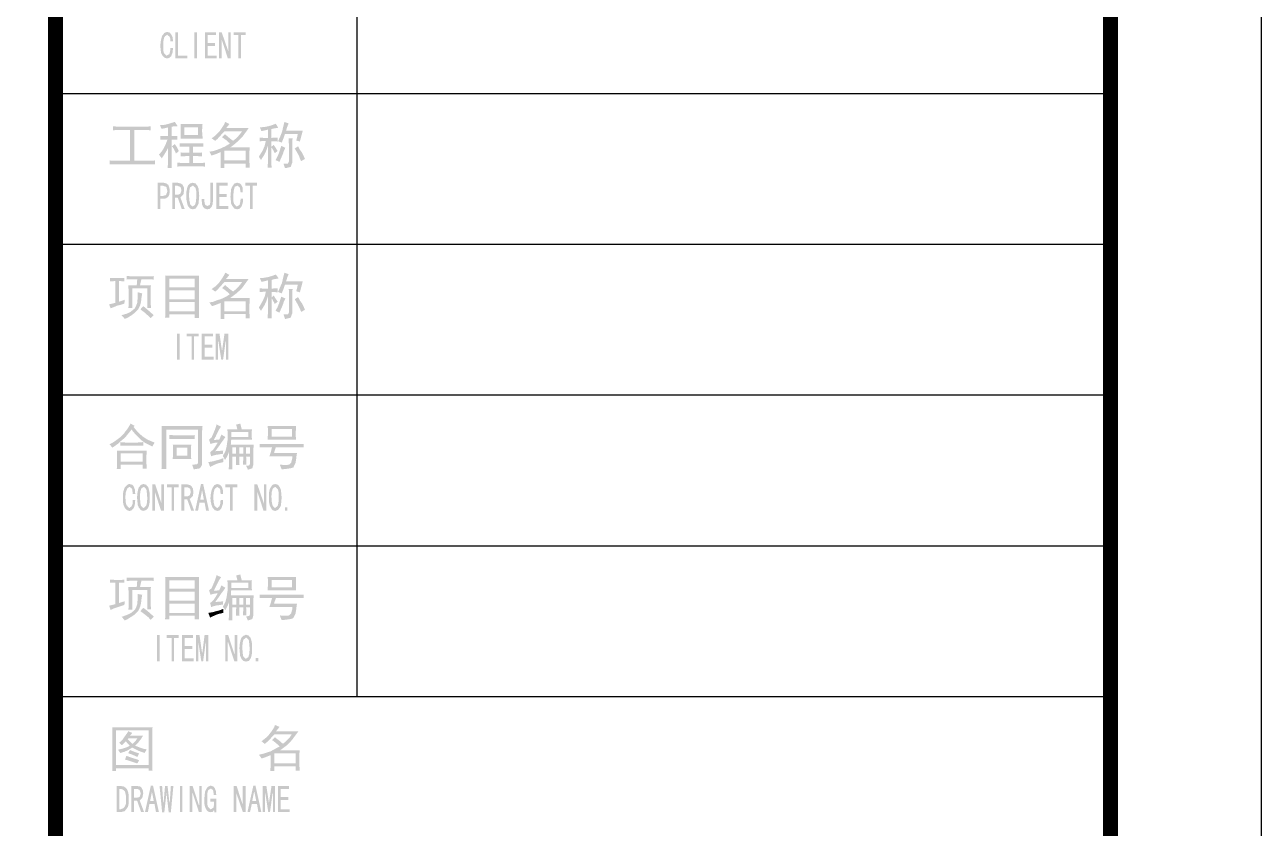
# Model space of a CAD drawing. Extents: x 290727 to 13733020, y 1731457 to 3643100.
# Drawn here: x 316325 to 320427, y 2183565 to 2186230 of the extents above; entities that cross this region are included whole.
import ezdxf
from ezdxf.enums import TextEntityAlignment as Align

# ---------------------------------------------------------------- set-up
doc = ezdxf.new("R2010")
doc.units = 0
doc.header["$LTSCALE"] = 10
doc.layers.get('0').update_dxf_attribs({"linetype": 'CONTINUOUS'})
doc.layers.add('-0 图签', color=7, linetype='CONTINUOUS')
doc.layers.add('-0 图签填写', color=4, linetype='CONTINUOUS')
doc.layers.add('VHSoft_boundary', color=5, linetype='CONTINUOUS', plot=False)
doc.layers.get('0').off()
doc.styles.add('HNSJY', font='HNSJY-07', dxfattribs={"width": 0.8, "bigfont": 'HNSJY-HZ'})

# ---------------------------------------------------------------- blocks, each defined once
blk = doc.blocks.new('vhtemplate_标准图框_A2')
at = {"layer": '-0 图签'}
h = blk.add_hatch(color=256, dxfattribs=at)
h.paths.add_polyline_path([(521.773, 105.721), (521.797, 105.48), (521.797, 105.456), (521.629, 105.456), (521.605, 105.697), (521.556, 105.769), (521.412, 105.889), (521.267, 105.793), (521.219, 105.721), (521.171, 105.552), (521.147, 105.287), (521.147, 104.877), (521.195, 104.684), (521.363, 104.515), (521.388, 104.515), (521.556, 104.612), (521.605, 104.805), (521.629, 105.022), (521.797, 105.022), (521.773, 104.732), (521.701, 104.54), (521.677, 104.467), (521.532, 104.347), (521.388, 104.323), (521.243, 104.371), (521.098, 104.515), (521.002, 104.684), (520.978, 104.925), (520.954, 105.142), (520.978, 105.431), (521.026, 105.648), (521.074, 105.841), (521.098, 105.841), (521.219, 106.01), (521.388, 106.082), (521.412, 106.082), (521.58, 106.034), (521.677, 105.914)])
h.paths.add_polyline_path([(522.737, 104.323), (522.737, 104.515), (522.135, 104.515), (522.135, 106.058), (521.942, 106.058), (521.942, 104.323)])
h.paths.add_polyline_path([(523.22, 106.058), (523.388, 106.058), (523.388, 104.323), (523.22, 104.323)])
h.paths.add_polyline_path([(524.087, 105.142), (524.594, 105.142), (524.594, 105.335), (524.087, 105.335), (524.087, 105.865), (524.642, 105.865), (524.642, 106.058), (523.919, 106.058), (523.919, 104.323), (524.69, 104.323), (524.69, 104.515), (524.087, 104.515)])
h.paths.add_polyline_path([(524.859, 106.058), (524.859, 104.323), (525.027, 104.323), (525.027, 105.576), (525.437, 104.323), (525.63, 104.323), (525.63, 106.058), (525.461, 106.058), (525.461, 104.805), (525.027, 106.058)])
h.paths.add_polyline_path([(526.136, 104.323), (526.305, 104.323), (526.305, 105.865), (526.618, 105.865), (526.618, 106.058), (525.823, 106.058), (525.823, 105.865), (526.136, 105.865)])
h = blk.add_hatch(color=256, dxfattribs=at)
h.paths.add_polyline_path([(518.934, 99.579), (518.091, 99.579), (517.825, 99.555), (517.825, 99.82), (518.115, 99.796), (520.067, 99.796), (520.308, 99.82), (520.308, 99.555), (520.019, 99.579), (519.223, 99.579), (519.223, 97.531), (520.38, 97.531), (520.597, 97.555), (520.597, 97.29), (517.584, 97.29), (517.584, 97.555), (517.874, 97.531), (518.934, 97.531)])
h.paths.add_polyline_path([(521.176, 99.676), (521.031, 99.652), (520.935, 99.893), (521.224, 99.917), (521.441, 99.965), (521.754, 100.062), (521.923, 100.11), (522.092, 99.845), (522.092, 99.82), (521.923, 99.82), (521.706, 99.796), (521.706, 99.17), (522.092, 99.17), (522.092, 98.929), (521.706, 98.929), (521.706, 97.049), (521.441, 97.049), (521.465, 97.41), (521.465, 98.374), (521.32, 98.109), (521.152, 97.844), (521.055, 97.699), (520.862, 97.94), (521.055, 98.157), (521.176, 98.35), (521.296, 98.591), (521.417, 98.905), (521.441, 98.929), (520.959, 98.929), (520.959, 99.17), (521.465, 99.17), (521.465, 99.748)])
h = blk.add_hatch(color=256, dxfattribs=at)
h.paths.add_polyline_path([(521.851, 98.326), (521.995, 98.013), (522.188, 98.181), (522.092, 98.374), (521.923, 98.639), (521.73, 98.495)])
h.paths.add_polyline_path([(523.731, 99.435), (523.731, 99.628), (523.755, 99.965), (522.309, 99.965), (522.309, 99.001), (523.755, 99.001), (523.755, 99.146)])
h.paths.add_polyline_path([(522.381, 97.386), (522.887, 97.386), (522.887, 97.844), (522.694, 97.844), (522.381, 97.82), (522.309, 97.82), (522.309, 98.085), (522.622, 98.061), (522.887, 98.061), (522.887, 98.471), (522.236, 98.471), (522.236, 98.688), (523.803, 98.688), (523.803, 98.471), (523.128, 98.471), (523.128, 98.061), (523.562, 98.061), (523.731, 98.085), (523.731, 97.82), (523.393, 97.844), (523.128, 97.844), (523.128, 97.386), (523.731, 97.386), (523.923, 97.41), (523.923, 97.145), (523.634, 97.169), (522.236, 97.169), (522.092, 97.145), (522.092, 97.41)])
h.paths.add_polyline_path([(523.465, 99.748), (523.465, 99.242), (522.55, 99.242), (522.55, 99.748)], flags=16)
h.paths.add_polyline_path([(521.176, 99.676), (521.031, 99.652), (520.935, 99.893), (521.224, 99.917), (521.441, 99.965), (521.754, 100.062), (521.923, 100.11), (522.092, 99.845), (522.092, 99.82), (521.923, 99.82), (521.706, 99.796), (521.706, 99.17), (522.092, 99.17), (522.092, 98.929), (521.706, 98.929), (521.706, 97.049), (521.441, 97.049), (521.465, 97.41), (521.465, 98.374), (521.32, 98.109), (521.152, 97.844), (521.055, 97.699), (520.862, 97.94), (521.055, 98.157), (521.176, 98.35), (521.296, 98.591), (521.417, 98.905), (521.441, 98.929), (520.959, 98.929), (520.959, 99.17), (521.465, 99.17), (521.465, 99.748)])
h = blk.add_hatch(color=256, dxfattribs=at)
h.paths.add_polyline_path([(525.755, 98.88), (525.779, 98.856), (526.02, 99.049), (526.213, 99.266), (526.382, 99.483), (525.201, 99.483), (524.936, 99.194), (524.743, 98.977), (524.598, 98.856), (524.357, 99.025), (524.598, 99.194), (524.863, 99.459), (525.032, 99.7), (525.201, 99.965), (525.249, 100.11), (525.538, 99.965), (525.442, 99.845), (525.321, 99.7), (526.816, 99.7), (526.647, 99.459), (526.454, 99.194), (526.382, 99.097), (526.189, 98.905), (525.972, 98.712), (525.707, 98.495), (525.587, 98.422), (526.888, 98.422), (526.864, 98.109), (526.864, 97.482), (526.888, 97.169), (526.888, 97.073), (526.623, 97.073), (526.623, 97.338), (525.201, 97.338), (525.201, 97.049), (524.96, 97.049), (524.96, 98.109), (524.622, 97.965), (524.381, 97.892), (524.357, 97.868), (524.213, 98.133), (524.478, 98.181), (524.767, 98.278), (524.96, 98.35), (525.273, 98.495), (525.514, 98.639), (525.562, 98.688), (525.321, 98.905), (525.08, 99.073), (525.056, 99.097), (525.249, 99.29), (525.562, 99.025)])
h.paths.add_polyline_path([(526.623, 98.206), (526.623, 97.555), (525.201, 97.555), (525.201, 98.206)], flags=16)
h = blk.add_hatch(color=256, dxfattribs=at)
h.paths.add_polyline_path([(527.876, 98.519), (527.756, 98.23), (527.635, 98.037), (527.491, 97.796), (527.635, 97.579), (527.708, 97.699), (527.876, 97.965), (527.973, 98.181), (528.093, 98.519), (528.093, 97.386), (528.069, 97.073), (528.334, 97.073), (528.334, 97.193), (528.31, 97.458), (528.31, 98.422), (528.382, 98.35), (528.551, 98.037), (528.744, 98.181), (528.648, 98.326), (528.479, 98.591), (528.31, 98.447), (528.31, 98.832), (528.407, 98.832), (528.744, 98.808), (528.744, 99.073), (528.599, 99.073), (528.31, 99.049), (528.31, 99.628), (528.479, 99.676), (528.792, 99.724), (528.768, 99.724), (528.623, 99.989), (528.358, 99.893), (528.117, 99.82), (527.852, 99.772), (527.563, 99.748), (527.659, 99.507), (527.828, 99.531), (528.093, 99.604), (528.093, 99.049), (527.852, 99.049), (527.539, 99.073), (527.539, 98.832), (527.635, 98.832), (527.949, 98.856), (527.949, 98.808)])
h.paths.add_polyline_path([(529.009, 99.387), (528.889, 99.097), (528.768, 98.832), (529.009, 98.736), (529.13, 99.025), (529.226, 99.314), (530.07, 99.314), (530.046, 99.146), (529.973, 98.88), (530.214, 98.808), (530.407, 99.531), (529.298, 99.531), (529.371, 99.772), (529.467, 100.013), (529.178, 100.11), (529.178, 100.062), (529.106, 99.772), (529.033, 99.459)])
h.paths.add_polyline_path([(528.72, 97.796), (528.599, 97.579), (528.865, 97.458), (528.865, 97.482), (529.009, 97.796), (529.106, 98.037), (529.13, 98.133), (529.25, 98.398), (528.985, 98.519), (528.937, 98.398), (528.84, 98.085)])
h.paths.add_polyline_path([(530.166, 97.82), (530.287, 97.507), (530.552, 97.651), (530.479, 97.82), (530.335, 98.109), (530.238, 98.23), (530.094, 98.495), (529.877, 98.35), (529.901, 98.302), (530.07, 98.013)])
h.paths.add_polyline_path([(529.732, 99.025), (529.708, 98.76), (529.708, 97.41), (529.612, 97.145), (529.588, 97.121), (529.298, 97.049), (529.226, 97.049), (529.13, 97.338), (529.419, 97.338), (529.491, 97.482), (529.491, 98.567), (529.467, 98.905), (529.467, 99.025)])
h = blk.add_hatch(color=256, dxfattribs=at)
h.paths.add_polyline_path([(521.558, 95.302), (521.486, 95.158), (521.341, 95.037), (521.173, 95.013), (520.956, 95.013), (520.956, 94.338), (520.787, 94.338), (520.787, 96.074), (521.173, 96.074), (521.366, 96.025), (521.486, 95.929), (521.558, 95.736), (521.582, 95.543)])
h.paths.add_polyline_path([(521.414, 95.543), (521.366, 95.76), (521.341, 95.808), (521.173, 95.857), (521.149, 95.881), (520.956, 95.881), (520.956, 95.206), (521.149, 95.206), (521.317, 95.254), (521.341, 95.278), (521.414, 95.471)], flags=16)
h.paths.add_polyline_path([(522.498, 95.326), (522.45, 95.254), (522.306, 95.109), (522.282, 95.109), (522.571, 94.338), (522.378, 94.338), (522.113, 95.085), (521.92, 95.085), (521.92, 94.338), (521.751, 94.338), (521.751, 96.074), (522.113, 96.074), (522.306, 96.025), (522.426, 95.953), (522.523, 95.76), (522.523, 95.567)])
h.paths.add_polyline_path([(522.306, 95.784), (522.137, 95.857), (522.089, 95.881), (521.92, 95.881), (521.92, 95.278), (522.137, 95.278), (522.282, 95.35), (522.354, 95.543), (522.354, 95.567)], flags=16)
h.paths.add_polyline_path([(523.414, 94.531), (523.294, 94.362), (523.125, 94.314), (523.101, 94.314), (522.932, 94.362), (522.812, 94.507), (522.788, 94.531), (522.739, 94.7), (522.691, 94.941), (522.691, 95.495), (522.739, 95.736), (522.788, 95.881), (522.932, 96.025), (523.101, 96.074), (523.294, 96.025), (523.414, 95.881), (523.487, 95.712), (523.511, 95.471), (523.535, 95.206), (523.511, 94.917), (523.487, 94.675)])
h.paths.add_polyline_path([(522.86, 95.206), (522.884, 94.892), (522.932, 94.7), (522.932, 94.651), (523.077, 94.507), (523.101, 94.507), (523.246, 94.603), (523.27, 94.651), (523.318, 94.82), (523.342, 95.085), (523.342, 95.519), (523.294, 95.712), (523.27, 95.76), (523.125, 95.881), (523.101, 95.881), (522.956, 95.784), (522.932, 95.76), (522.884, 95.591), (522.86, 95.326)], flags=16)
h.paths.add_polyline_path([(523.872, 94.989), (523.704, 94.989), (523.704, 94.892), (523.728, 94.627), (523.8, 94.459), (523.896, 94.362), (524.065, 94.314), (524.21, 94.338), (524.354, 94.459), (524.427, 94.651), (524.451, 94.917), (524.451, 96.074), (524.282, 96.074), (524.282, 94.82), (524.234, 94.603), (524.065, 94.531), (523.945, 94.603), (523.921, 94.627), (523.872, 94.868)])
h.paths.add_polyline_path([(524.861, 95.133), (525.367, 95.133), (525.367, 95.326), (524.861, 95.326), (524.861, 95.881), (525.415, 95.881), (525.415, 96.074), (524.668, 96.074), (524.668, 94.338), (525.463, 94.338), (525.463, 94.531), (524.861, 94.531)])
h.paths.add_polyline_path([(526.235, 96.025), (526.331, 95.929), (526.427, 95.736), (526.427, 95.447), (526.283, 95.447), (526.235, 95.712), (526.211, 95.784), (526.066, 95.881), (525.897, 95.808), (525.873, 95.736), (525.825, 95.543), (525.801, 95.278), (525.801, 94.868), (525.849, 94.675), (525.873, 94.651), (525.994, 94.507), (526.042, 94.507), (526.211, 94.603), (526.211, 94.627), (526.259, 94.796), (526.283, 95.013), (526.452, 95.013), (526.427, 94.748), (526.355, 94.531), (526.331, 94.483), (526.186, 94.338), (526.042, 94.314), (525.873, 94.362), (525.753, 94.507), (525.656, 94.675), (525.632, 94.917), (525.608, 95.133), (525.632, 95.423), (525.656, 95.664), (525.728, 95.832), (525.753, 95.857), (525.873, 96.025), (526.042, 96.074), (526.066, 96.074)])
h.paths.add_polyline_path([(526.91, 94.338), (527.078, 94.338), (527.078, 95.881), (527.368, 95.881), (527.368, 96.074), (526.596, 96.074), (526.596, 95.881), (526.91, 95.881)])
h = blk.add_hatch(color=256, dxfattribs=at)
h.paths.add_polyline_path([(518.282, 87.964), (518.572, 88.06), (518.596, 88.325), (518.499, 88.277), (518.21, 88.181), (518.21, 89.555), (518.282, 89.555), (518.572, 89.531), (518.572, 89.748), (517.608, 89.748), (517.608, 89.531), (517.656, 89.531), (517.969, 89.555), (517.969, 88.108), (517.873, 88.084), (517.559, 88.012), (517.656, 87.747), (517.849, 87.819), (518.138, 87.94)])
h.paths.add_polyline_path([(518.716, 89.892), (518.716, 89.651), (518.813, 89.675), (519.439, 89.675), (519.415, 89.579), (519.391, 89.265), (518.837, 89.265), (518.837, 89.145), (518.861, 88.832), (518.861, 88.084), (518.837, 87.771), (519.102, 87.771), (519.102, 89.073), (520.09, 89.073), (520.09, 87.771), (520.331, 87.771), (520.331, 87.892), (520.307, 88.181), (520.307, 88.952), (520.331, 89.265), (519.608, 89.265), (519.632, 89.386), (519.704, 89.675), (520.235, 89.675), (520.524, 89.651), (520.524, 89.892), (520.428, 89.868), (519.03, 89.868)])
h.paths.add_polyline_path([(520.307, 87.096), (520.524, 87.289), (520.331, 87.458), (520.114, 87.651), (519.825, 87.892), (519.632, 87.675), (519.921, 87.458), (520.162, 87.241)])
h.paths.add_polyline_path([(518.716, 87.385), (518.379, 87.289), (518.403, 87.265), (518.596, 87.048), (518.789, 87.12), (519.054, 87.289), (519.271, 87.458), (519.488, 87.675), (519.608, 87.916), (519.656, 88.084), (519.704, 88.374), (519.704, 88.446), (519.753, 88.735), (519.463, 88.807), (519.463, 88.591), (519.439, 88.301), (519.439, 88.157), (519.343, 87.892), (519.271, 87.747), (519.03, 87.554), (518.981, 87.506)])
h = blk.add_hatch(color=256, dxfattribs=at)
h.paths.add_polyline_path([(523.224, 89.723), (523.224, 89.145), (521.56, 89.145), (521.56, 89.723)], flags=16)
h.paths.add_polyline_path([(523.224, 88.928), (523.224, 88.35), (521.56, 88.35), (521.56, 88.928)], flags=16)
h.paths.add_polyline_path([(521.56, 88.157), (521.56, 87.554), (523.224, 87.554), (523.224, 88.157)], flags=16)
h.paths.add_polyline_path([(521.295, 89.844), (521.295, 87.458), (521.271, 87.12), (521.56, 87.12), (521.56, 87.337), (523.224, 87.337), (523.224, 87.096), (523.513, 87.096), (523.513, 89.916), (521.271, 89.916)])
h = blk.add_hatch(color=256, dxfattribs=at)
h.paths.add_polyline_path([(525.2, 88.205), (525.2, 87.554), (526.622, 87.554), (526.622, 88.205)], flags=16)
h.paths.add_polyline_path([(525.754, 88.88), (525.779, 88.856), (526.02, 89.049), (526.212, 89.265), (526.381, 89.482), (525.2, 89.482), (524.935, 89.193), (524.742, 88.976), (524.597, 88.856), (524.356, 89.024), (524.597, 89.193), (524.863, 89.458), (525.031, 89.699), (525.2, 89.964), (525.272, 90.109), (525.538, 89.964), (525.441, 89.844), (525.321, 89.699), (526.815, 89.699), (526.646, 89.458), (526.453, 89.193), (526.381, 89.097), (526.188, 88.904), (525.971, 88.711), (525.706, 88.518), (525.586, 88.422), (526.887, 88.422), (526.887, 88.108), (526.863, 88.012), (526.863, 87.482), (526.887, 87.193), (526.887, 87.072), (526.622, 87.072), (526.622, 87.361), (525.2, 87.361), (525.2, 87.048), (524.959, 87.048), (524.959, 88.108), (524.622, 87.964), (524.381, 87.892), (524.212, 88.133), (524.477, 88.181), (524.766, 88.301), (524.959, 88.35), (525.272, 88.494), (525.513, 88.639), (525.562, 88.687), (525.321, 88.904), (525.08, 89.073), (525.055, 89.097), (525.248, 89.29), (525.562, 89.024)])
h = blk.add_hatch(color=256, dxfattribs=at)
h.paths.add_polyline_path([(529.9, 88.301), (530.069, 88.012), (530.165, 87.819), (530.31, 87.506), (530.551, 87.651), (530.479, 87.819), (530.334, 88.108), (530.238, 88.229), (530.093, 88.494), (529.876, 88.35)])
h.paths.add_polyline_path([(529.707, 88.759), (529.707, 87.41), (529.611, 87.144), (529.587, 87.12), (529.298, 87.048), (529.225, 87.048), (529.129, 87.337), (529.418, 87.337), (529.49, 87.482), (529.49, 88.928), (529.466, 89.024), (529.731, 89.024)])
h.paths.add_polyline_path([(528.068, 87.072), (528.333, 87.072), (528.333, 88.422), (528.382, 88.35), (528.55, 88.036), (528.743, 88.181), (528.647, 88.325), (528.478, 88.591), (528.333, 88.446), (528.333, 88.832), (528.406, 88.832), (528.743, 88.807), (528.743, 89.073), (528.599, 89.073), (528.333, 89.049), (528.333, 89.627), (528.502, 89.675), (528.791, 89.723), (528.791, 89.748), (528.623, 89.989), (528.358, 89.892), (528.117, 89.82), (527.851, 89.772), (527.562, 89.748), (527.659, 89.506), (527.827, 89.531), (528.092, 89.603), (528.092, 89.049), (527.851, 89.049), (527.538, 89.073), (527.538, 88.832), (527.634, 88.832), (527.972, 88.856), (527.948, 88.807), (527.876, 88.518), (527.755, 88.253), (527.634, 88.036), (527.49, 87.795), (527.634, 87.578), (527.707, 87.699), (527.876, 87.964), (527.972, 88.181), (528.092, 88.518), (528.092, 87.385)])
h.paths.add_polyline_path([(528.599, 87.578), (528.864, 87.458), (528.864, 87.482), (529.008, 87.795), (529.105, 88.036), (529.129, 88.133), (529.249, 88.398), (528.984, 88.518), (528.936, 88.398), (528.84, 88.084), (528.719, 87.795)])
h.paths.add_polyline_path([(529.008, 89.386), (528.888, 89.121), (528.767, 88.832), (529.008, 88.735), (529.129, 89.024), (529.225, 89.314), (530.069, 89.314), (530.045, 89.145), (529.973, 88.88), (530.214, 88.807), (530.406, 89.531), (529.298, 89.531), (529.37, 89.772), (529.466, 90.013), (529.177, 90.109), (529.177, 90.061), (529.105, 89.772), (529.032, 89.458)])
h = blk.add_hatch(color=256, dxfattribs=at)
h.paths.add_polyline_path([(522.06, 86.073), (522.229, 86.073), (522.229, 84.338), (522.06, 84.338)])
h.paths.add_polyline_path([(523.024, 84.338), (523.192, 84.338), (523.192, 85.88), (523.506, 85.88), (523.506, 86.073), (522.71, 86.073), (522.71, 85.88), (523.024, 85.88)])
h.paths.add_polyline_path([(523.891, 85.133), (524.397, 85.133), (524.397, 85.326), (523.891, 85.326), (523.891, 85.88), (524.445, 85.88), (524.445, 86.073), (523.698, 86.073), (523.698, 84.338), (524.494, 84.338), (524.494, 84.531), (523.891, 84.531)])
h.paths.add_polyline_path([(524.807, 85.567), (525, 84.338), (525.12, 84.338), (525.289, 85.567), (525.313, 85.567), (525.313, 84.338), (525.457, 84.338), (525.457, 86.073), (525.216, 86.073), (525.048, 84.917), (524.879, 86.073), (524.638, 86.073), (524.638, 84.338), (524.783, 84.338), (524.783, 85.567)])
h = blk.add_hatch(color=256, dxfattribs=at)
h.paths.add_polyline_path([(518.332, 77.567), (519.778, 77.567), (519.778, 78.121), (518.332, 78.121)], flags=16)
h.paths.add_polyline_path([(518.332, 77.085), (518.066, 77.085), (518.091, 77.326), (518.091, 78.29), (518.066, 78.314), (520.043, 78.314), (520.043, 78.097), (520.019, 77.736), (520.043, 77.326), (520.043, 77.109), (519.778, 77.109), (519.778, 77.374), (518.332, 77.374)])
h.paths.add_polyline_path([(518.307, 78.869), (518.307, 78.628), (519.826, 78.628), (519.826, 78.869), (519.778, 78.869), (519.464, 78.844), (518.621, 78.844)], flags=17)
h.paths.add_polyline_path([(518.573, 79.134), (518.645, 79.206), (518.838, 79.447), (519.055, 79.712), (519.127, 79.592), (519.344, 79.351), (519.705, 78.989), (519.946, 78.82), (520.428, 78.579), (520.573, 78.844), (520.501, 78.869), (520.212, 78.989), (520.067, 79.061), (519.778, 79.254), (519.633, 79.375), (519.416, 79.592), (519.175, 79.881), (519.247, 79.953), (518.982, 80.098), (518.934, 80.001), (518.765, 79.736), (518.573, 79.495), (518.548, 79.447), (518.307, 79.206), (518.091, 79.037), (517.849, 78.869), (517.584, 78.724), (517.777, 78.507), (517.922, 78.603), (518.163, 78.772), (518.307, 78.917)])
h = blk.add_hatch(color=256, dxfattribs=at)
h.paths.add_polyline_path([(523.08, 77.374), (523.08, 77.35), (523.176, 77.061), (523.586, 77.133), (523.731, 77.374), (523.731, 79.64), (523.755, 79.929), (521.055, 79.929), (521.055, 77.374), (521.031, 77.085), (521.344, 77.085), (521.344, 79.688), (523.465, 79.688), (523.465, 77.495), (523.369, 77.398), (523.08, 77.374), (523.08, 77.35)])
h.paths.add_polyline_path([(522.043, 78.507), (522.742, 78.507), (522.742, 77.977), (522.043, 77.977)], flags=16)
h.paths.add_polyline_path([(521.802, 78.628), (521.778, 78.7), (523.008, 78.7), (522.983, 78.435), (522.983, 77.953), (523.008, 77.76), (521.778, 77.76), (521.802, 78.049)], flags=17)
h.paths.add_polyline_path([(521.561, 79.351), (521.561, 79.085), (523.224, 79.085), (523.224, 79.351), (523.176, 79.327), (521.826, 79.327)], flags=17)
h = blk.add_hatch(color=256, dxfattribs=at)
h.paths.add_polyline_path([(524.43, 77.591), (524.14, 77.543), (524.261, 77.23), (524.405, 77.302), (524.671, 77.422), (524.815, 77.471), (525.129, 77.543), (525.129, 77.808), (524.888, 77.712), (524.598, 77.639)])
h.paths.add_polyline_path([(526.189, 78.097), (526.454, 78.097), (526.454, 78.531), (526.189, 78.531)], flags=16)
h.paths.add_polyline_path([(525.972, 78.531), (525.731, 78.531), (525.731, 78.097), (525.972, 78.097)], flags=16)
h.paths.add_polyline_path([(526.647, 78.097), (526.912, 78.097), (526.912, 78.531), (526.647, 78.531)], flags=16)
h.paths.add_polyline_path([(524.743, 78.049), (524.791, 78.049), (525.104, 78.097), (525.129, 78.314), (524.912, 78.29), (524.598, 78.266), (524.671, 78.362), (524.863, 78.628), (525.008, 78.844), (525.104, 78.965), (525.273, 79.206), (525.008, 79.375), (524.984, 79.302), (524.863, 79.037), (524.502, 79.013), (524.622, 79.23), (524.767, 79.543), (524.839, 79.688), (524.984, 79.905), (524.96, 79.905), (524.671, 80.05), (524.671, 79.977), (524.574, 79.688), (524.454, 79.399), (524.357, 79.182), (524.189, 79.037), (524.285, 78.748), (524.526, 78.82), (524.767, 78.844), (524.622, 78.603), (524.478, 78.386), (524.261, 78.194), (524.333, 77.929), (524.454, 77.977)])
h.paths.add_polyline_path([(525.659, 79.543), (526.792, 79.543), (526.792, 79.206), (525.659, 79.206)], flags=16)
h.paths.add_polyline_path([(525.972, 77.904), (525.972, 77.35), (526.213, 77.35), (526.189, 77.543), (526.189, 77.904), (526.454, 77.904), (526.454, 77.663), (526.43, 77.374), (526.671, 77.374), (526.671, 77.591), (526.647, 77.904), (526.912, 77.904), (526.912, 77.471), (526.864, 77.326), (526.647, 77.302), (526.768, 77.037), (527.057, 77.133), (527.129, 77.374), (527.129, 78.411), (527.153, 78.7), (525.611, 78.7), (525.635, 78.724), (525.659, 79.037), (527.033, 79.037), (527.033, 79.061), (527.009, 79.375), (527.009, 79.399), (527.033, 79.712), (526.358, 79.712), (526.261, 80.098), (525.972, 80.025), (525.996, 80.001), (526.069, 79.712), (525.394, 79.712), (525.418, 79.568), (525.418, 79.013), (525.37, 78.7), (525.345, 78.531), (525.273, 78.266), (525.249, 78.218), (525.104, 77.953), (525.249, 77.687), (525.394, 77.929), (525.514, 78.218), (525.514, 77.374), (525.49, 77.061), (525.731, 77.061), (525.731, 77.904)])
h = blk.add_hatch(color=256, dxfattribs=at)
h.paths.add_polyline_path([(528.889, 77.374), (528.889, 77.35), (529.009, 77.061), (529.226, 77.085), (529.588, 77.133), (529.756, 77.181), (529.78, 77.181), (529.901, 77.446), (529.925, 77.495), (529.973, 77.784), (529.973, 77.832), (530.021, 78.145), (528.503, 78.145), (528.527, 78.242), (528.623, 78.531), (530.455, 78.531), (530.455, 78.748), (527.539, 78.748), (527.539, 78.531), (528.358, 78.531), (528.358, 78.507), (528.286, 78.218), (528.19, 77.929), (529.708, 77.929), (529.708, 77.784), (529.636, 77.495), (529.491, 77.374), (529.274, 77.35)])
h.paths.add_polyline_path([(528.334, 79.736), (529.684, 79.736), (529.684, 79.23), (528.334, 79.23)], flags=16)
h.paths.add_polyline_path([(528.093, 79.327), (528.093, 79.784), (528.069, 79.929), (529.949, 79.929), (529.949, 79.64), (529.925, 79.495), (529.949, 79.182), (529.949, 79.037), (528.069, 79.037)])
h = blk.add_hatch(color=256, dxfattribs=at)
h.paths.add_polyline_path([(518.471, 75.415), (518.471, 74.909), (518.519, 74.692), (518.591, 74.524), (518.736, 74.355), (518.905, 74.307), (519.025, 74.331), (519.17, 74.475), (519.218, 74.548), (519.266, 74.74), (519.29, 75.03), (519.122, 75.03), (519.122, 74.789), (519.049, 74.62), (518.905, 74.499), (518.857, 74.524), (518.736, 74.668), (518.712, 74.668), (518.664, 74.861), (518.64, 75.174), (518.64, 75.295), (518.664, 75.536), (518.736, 75.729), (518.76, 75.801), (518.905, 75.898), (518.929, 75.898), (519.073, 75.777), (519.098, 75.705), (519.122, 75.44), (519.29, 75.44), (519.29, 75.464), (519.266, 75.729), (519.194, 75.922), (519.098, 76.042), (518.905, 76.09), (518.881, 76.09), (518.736, 76.018), (518.591, 75.849), (518.519, 75.656)])
h.paths.add_polyline_path([(523.653, 76.09), (523.798, 76.09), (524.184, 74.331), (523.991, 74.331), (523.895, 74.861), (523.557, 74.861), (523.461, 74.331), (523.268, 74.331)])
h.paths.add_polyline_path([(523.726, 75.681), (523.846, 75.054), (523.605, 75.054)], flags=16)
h.paths.add_polyline_path([(519.652, 74.692), (519.628, 74.885), (519.604, 75.198), (519.604, 75.319), (519.628, 75.584), (519.676, 75.753), (519.7, 75.801), (519.845, 75.898), (519.869, 75.898), (520.014, 75.753), (520.038, 75.705), (520.062, 75.512), (520.086, 75.198), (520.086, 75.078), (520.062, 74.813), (520.014, 74.644), (519.989, 74.62), (519.845, 74.499), (519.821, 74.499), (519.676, 74.644)], flags=16)
h.paths.add_polyline_path([(519.676, 76.042), (519.845, 76.09), (520.014, 76.042), (520.158, 75.873), (520.206, 75.705), (520.255, 75.464), (520.255, 74.909), (520.206, 74.668), (520.158, 74.524), (520.038, 74.379), (519.845, 74.307), (519.676, 74.355), (519.531, 74.524), (519.459, 74.692), (519.435, 74.933), (519.411, 75.198), (519.435, 75.488), (519.483, 75.729), (519.531, 75.873)])
h.paths.add_polyline_path([(520.423, 76.066), (520.423, 74.331), (520.592, 74.331), (520.592, 75.584), (521.002, 74.331), (521.195, 74.331), (521.195, 76.066), (521.026, 76.066), (521.026, 74.813), (520.616, 76.066)])
h.paths.add_polyline_path([(521.701, 74.331), (521.87, 74.331), (521.87, 75.873), (522.183, 75.873), (522.183, 76.066), (521.388, 76.066), (521.388, 75.873), (521.701, 75.873)])
h.paths.add_polyline_path([(522.93, 75.126), (522.906, 75.102), (523.195, 74.331), (523.003, 74.331), (522.737, 75.078), (522.545, 75.078), (522.545, 74.331), (522.352, 74.331), (522.352, 76.066), (522.737, 76.066), (522.93, 76.018), (523.027, 75.946), (523.123, 75.777), (523.147, 75.56), (523.123, 75.319), (523.075, 75.247)])
h.paths.add_polyline_path([(522.979, 75.56), (522.93, 75.777), (522.906, 75.801), (522.762, 75.873), (522.545, 75.873), (522.545, 75.271), (522.762, 75.271), (522.906, 75.343)], flags=16)
h.paths.add_polyline_path([(524.353, 75.656), (524.304, 75.415), (524.28, 75.15), (524.304, 74.909), (524.353, 74.692), (524.425, 74.524), (524.569, 74.355), (524.738, 74.307), (524.859, 74.331), (525.003, 74.475), (525.027, 74.548), (525.1, 74.74), (525.124, 75.03), (524.955, 75.03), (524.931, 74.789), (524.883, 74.62), (524.738, 74.499), (524.69, 74.524), (524.545, 74.668), (524.497, 74.861), (524.473, 75.174), (524.473, 75.295), (524.497, 75.536), (524.545, 75.729), (524.594, 75.801), (524.738, 75.898), (524.907, 75.777), (524.931, 75.705), (524.955, 75.44), (525.124, 75.44), (525.124, 75.464), (525.1, 75.729), (525.027, 75.922), (524.907, 76.042), (524.738, 76.09), (524.714, 76.09), (524.545, 76.018), (524.425, 75.849)])
h.paths.add_polyline_path([(525.582, 74.331), (525.751, 74.331), (525.751, 75.873), (526.064, 75.873), (526.064, 76.066), (525.269, 76.066), (525.269, 75.873), (525.582, 75.873)])
h.paths.add_polyline_path([(527.197, 76.066), (527.197, 74.331), (527.39, 74.331), (527.39, 75.584), (527.8, 74.331), (527.992, 74.331), (527.992, 76.066), (527.824, 76.066), (527.824, 74.813), (527.39, 76.066)])
h.paths.add_polyline_path([(528.595, 74.307), (528.571, 74.307), (528.402, 74.355), (528.282, 74.524), (528.209, 74.692), (528.161, 74.933), (528.161, 75.488), (528.209, 75.729), (528.282, 75.873), (528.402, 76.042), (528.571, 76.09), (528.764, 76.042), (528.884, 75.873), (528.957, 75.705), (528.981, 75.464), (529.005, 75.198), (528.981, 74.909), (528.957, 74.668), (528.884, 74.524), (528.764, 74.379)])
h.paths.add_polyline_path([(528.402, 74.644), (528.547, 74.499), (528.571, 74.499), (528.716, 74.62), (528.74, 74.644), (528.788, 74.813), (528.812, 75.078), (528.812, 75.512), (528.764, 75.705), (528.74, 75.753), (528.595, 75.898), (528.571, 75.898), (528.426, 75.801), (528.402, 75.753), (528.354, 75.584), (528.33, 75.319), (528.33, 75.198), (528.354, 74.885), (528.402, 74.692)], flags=16)
h.paths.add_polyline_path([(529.222, 74.548), (529.391, 74.548), (529.391, 74.331), (529.222, 74.331)])
h = blk.add_hatch(color=256, dxfattribs=at)
h.paths.add_polyline_path([(519.825, 67.879), (519.632, 67.662), (519.921, 67.445), (520.162, 67.253), (520.307, 67.084), (520.524, 67.301), (520.331, 67.47), (520.114, 67.662)])
h.paths.add_polyline_path([(518.379, 67.277), (518.403, 67.277), (518.596, 67.036), (518.789, 67.132), (519.054, 67.301), (519.271, 67.445), (519.488, 67.662), (519.608, 67.928), (519.656, 68.096), (519.704, 68.385), (519.704, 68.458), (519.753, 68.747), (519.463, 68.795), (519.463, 68.602), (519.439, 68.313), (519.439, 68.169), (519.343, 67.879), (519.271, 67.759), (519.03, 67.542), (518.981, 67.518), (518.716, 67.397)])
h.paths.add_polyline_path([(517.559, 68.024), (517.656, 67.735), (517.849, 67.831), (518.572, 68.072), (518.596, 68.313), (518.499, 68.289), (518.21, 68.193), (518.21, 69.542), (518.572, 69.542), (518.572, 69.759), (518.427, 69.735), (517.897, 69.735), (517.608, 69.759), (517.608, 69.542), (517.969, 69.542), (517.969, 68.12), (517.873, 68.096)])
h.paths.add_polyline_path([(518.837, 67.759), (519.102, 67.759), (519.102, 69.06), (520.09, 69.06), (520.09, 67.783), (520.331, 67.783), (520.331, 67.903), (520.307, 68.193), (520.307, 68.964), (520.331, 69.253), (519.608, 69.253), (519.632, 69.374), (519.704, 69.687), (520.235, 69.687), (520.524, 69.663), (520.524, 69.88), (518.716, 69.88), (518.716, 69.663), (518.813, 69.663), (519.102, 69.687), (519.439, 69.687), (519.415, 69.567), (519.391, 69.253), (518.837, 69.253), (518.837, 69.133), (518.861, 68.843), (518.861, 68.072)])
h = blk.add_hatch(color=256, dxfattribs=at)
h.paths.add_polyline_path([(523.224, 68.144), (521.56, 68.144), (521.56, 67.542), (523.224, 67.542)], flags=16)
h.paths.add_polyline_path([(523.224, 68.94), (521.56, 68.94), (521.56, 68.361), (523.224, 68.361)], flags=16)
h.paths.add_polyline_path([(523.224, 69.711), (521.56, 69.711), (521.56, 69.157), (523.224, 69.157)], flags=16)
h.paths.add_polyline_path([(521.271, 67.108), (521.295, 67.47), (521.295, 69.856), (521.271, 69.928), (523.513, 69.928), (523.513, 67.108), (523.224, 67.108), (523.224, 67.349), (521.56, 67.349), (521.56, 67.108)])
h = blk.add_hatch(color=256, dxfattribs=at)
h.paths.add_polyline_path([(526.188, 68.096), (526.453, 68.096), (526.453, 68.53), (526.188, 68.53)], flags=16)
h.paths.add_polyline_path([(526.646, 68.096), (526.911, 68.096), (526.911, 68.53), (526.646, 68.53)], flags=16)
h.paths.add_polyline_path([(524.332, 67.928), (524.453, 67.976), (524.742, 68.048), (524.79, 68.048), (525.104, 68.096), (525.128, 68.313), (524.911, 68.289), (524.597, 68.265), (524.67, 68.361), (524.863, 68.627), (525.007, 68.843), (525.104, 68.964), (525.272, 69.205), (525.007, 69.374), (524.983, 69.301), (524.863, 69.036), (524.501, 69.012), (524.839, 69.687), (524.983, 69.904), (524.959, 69.928), (524.67, 70.049), (524.67, 69.976), (524.573, 69.687), (524.453, 69.398), (524.356, 69.181), (524.188, 69.036), (524.284, 68.747), (524.525, 68.819), (524.766, 68.843), (524.622, 68.602), (524.477, 68.385), (524.26, 68.193)])
h.paths.add_polyline_path([(525.73, 68.096), (525.995, 68.096), (525.995, 68.53), (525.73, 68.53)], flags=16)
h.paths.add_polyline_path([(525.658, 69.542), (526.791, 69.542), (526.791, 69.205), (525.658, 69.205)], flags=16)
h.paths.add_polyline_path([(525.995, 67.903), (525.971, 67.59), (525.971, 67.349), (526.212, 67.349), (526.188, 67.542), (526.188, 67.903), (526.453, 67.903), (526.453, 67.662), (526.429, 67.373), (526.67, 67.373), (526.67, 67.59), (526.646, 67.903), (526.911, 67.903), (526.911, 67.47), (526.863, 67.349), (526.646, 67.301), (526.767, 67.036), (527.056, 67.132), (527.128, 67.373), (527.128, 68.41), (527.152, 68.699), (525.634, 68.699), (525.634, 68.723), (525.658, 69.036), (527.032, 69.036), (527.032, 69.06), (527.008, 69.374), (527.008, 69.422), (527.032, 69.711), (526.357, 69.711), (526.261, 70.097), (525.995, 70.025), (525.995, 70), (526.068, 69.711), (525.393, 69.711), (525.417, 69.567), (525.417, 69.012), (525.369, 68.699), (525.345, 68.554), (525.272, 68.265), (525.248, 68.217), (525.104, 67.952), (525.272, 67.711), (525.393, 67.952), (525.513, 68.241), (525.513, 67.373), (525.489, 67.06), (525.73, 67.06), (525.73, 67.903)])
h = blk.add_hatch(color=256, dxfattribs=at)
h.paths.add_polyline_path([(529.274, 67.349), (528.888, 67.373), (528.888, 67.349), (529.008, 67.06), (529.225, 67.084), (529.587, 67.132), (529.756, 67.18), (529.78, 67.204), (529.924, 67.494), (529.973, 67.783), (529.973, 67.831), (530.021, 68.144), (528.502, 68.144), (528.526, 68.241), (528.623, 68.53), (530.455, 68.53), (530.455, 68.747), (527.538, 68.747), (527.538, 68.53), (528.358, 68.53), (528.358, 68.506), (528.285, 68.217), (528.189, 67.928), (529.707, 67.928), (529.707, 67.783), (529.635, 67.518), (529.49, 67.373)])
h.paths.add_polyline_path([(528.333, 69.735), (529.683, 69.735), (529.683, 69.229), (528.333, 69.229)], flags=16)
h.paths.add_polyline_path([(528.092, 69.783), (528.068, 69.928), (529.948, 69.928), (529.948, 69.036), (528.068, 69.036), (528.092, 69.326)])
blk.add_hatch(color=256, dxfattribs=at).paths.add_polyline_path([(524.429, 67.59), (524.14, 67.542), (524.26, 67.229), (524.405, 67.301), (524.67, 67.421), (524.814, 67.47), (525.128, 67.542), (525.128, 67.807), (524.887, 67.711), (524.597, 67.638)])
h = blk.add_hatch(color=256, dxfattribs=at)
h.paths.add_polyline_path([(520.735, 66.069), (520.903, 66.069), (520.903, 64.334), (520.735, 64.334)])
h.paths.add_polyline_path([(521.698, 64.334), (521.867, 64.334), (521.867, 65.876), (522.18, 65.876), (522.18, 66.069), (521.385, 66.069), (521.385, 65.876), (521.698, 65.876)])
h.paths.add_polyline_path([(522.566, 65.153), (523.072, 65.153), (523.072, 65.346), (522.566, 65.346), (522.566, 65.876), (523.12, 65.876), (523.12, 66.069), (522.397, 66.069), (522.397, 64.334), (523.168, 64.334), (523.168, 64.527), (522.566, 64.527)])
h.paths.add_polyline_path([(523.482, 64.334), (523.482, 65.563), (523.674, 64.334), (523.795, 64.334), (523.963, 65.563), (523.988, 65.563), (523.988, 64.334), (524.132, 64.334), (524.132, 66.069), (523.891, 66.069), (523.747, 64.912), (523.722, 64.912), (523.554, 66.069), (523.313, 66.069), (523.313, 64.334)])
h.paths.add_polyline_path([(525.265, 64.334), (525.433, 64.334), (525.433, 65.587), (525.457, 65.587), (525.867, 64.334), (526.06, 64.334), (526.06, 66.069), (525.891, 66.069), (525.891, 64.816), (525.867, 64.816), (525.457, 66.069), (525.265, 66.069)])
h.paths.add_polyline_path([(526.614, 64.503), (526.469, 64.647), (526.445, 64.696), (526.421, 64.888), (526.397, 65.202), (526.397, 65.322), (526.421, 65.587), (526.469, 65.756), (526.493, 65.78), (526.638, 65.9), (526.662, 65.9), (526.807, 65.756), (526.831, 65.708), (526.855, 65.515), (526.879, 65.202), (526.879, 65.081), (526.855, 64.816), (526.807, 64.647), (526.783, 64.599), (526.638, 64.503)], flags=16)
h.paths.add_polyline_path([(526.469, 66.021), (526.638, 66.093), (526.807, 66.045), (526.951, 65.876), (526.999, 65.708), (527.048, 65.467), (527.048, 64.912), (526.999, 64.671), (526.951, 64.527), (526.831, 64.358), (526.638, 64.31), (526.469, 64.358), (526.325, 64.503), (526.325, 64.527), (526.252, 64.696), (526.228, 64.936), (526.204, 65.202), (526.228, 65.491), (526.277, 65.732), (526.325, 65.876)])
h.paths.add_polyline_path([(527.289, 64.551), (527.457, 64.551), (527.457, 64.334), (527.289, 64.334)])
h = blk.add_hatch(color=256, dxfattribs=at)
h.paths.add_polyline_path([(527.174, 55.671), (527.053, 55.069), (527.318, 55.069), (527.198, 55.671)], flags=16)
h.paths.add_polyline_path([(520.28, 55.069), (520.521, 55.069), (520.4, 55.671)], flags=16)
h.paths.add_polyline_path([(521.822, 56.057), (521.654, 54.322), (521.509, 54.322), (521.365, 55.599), (521.22, 54.322), (521.075, 54.322), (520.907, 56.057), (521.075, 56.057), (521.148, 54.972), (521.172, 54.972), (521.268, 56.057), (521.437, 56.057), (521.557, 54.972), (521.581, 54.972), (521.654, 56.057)])
h.paths.add_polyline_path([(519.942, 54.346), (520.328, 56.081), (520.473, 56.081), (520.858, 54.346), (520.665, 54.346), (520.569, 54.876), (520.232, 54.876), (520.135, 54.346)])
h.paths.add_polyline_path([(526.74, 54.346), (527.126, 56.081), (527.27, 56.081), (527.656, 54.346), (527.463, 54.346), (527.367, 54.876), (527.029, 54.876), (526.909, 54.346)])
h.paths.add_polyline_path([(518.809, 55.696), (518.737, 55.864), (518.665, 55.937), (518.52, 56.033), (518.327, 56.057), (518.062, 56.057), (518.062, 54.346), (518.4, 54.346), (518.592, 54.394), (518.713, 54.539), (518.809, 54.683), (518.858, 54.9), (518.858, 55.455)])
h.paths.add_polyline_path([(518.665, 55.479), (518.689, 55.189), (518.689, 55.117), (518.665, 54.852), (518.592, 54.683), (518.496, 54.587), (518.327, 54.514), (518.231, 54.514), (518.231, 55.864), (518.327, 55.864), (518.448, 55.84), (518.592, 55.72), (518.617, 55.671)], flags=16)
h.paths.add_polyline_path([(519.605, 55.117), (519.581, 55.117), (519.87, 54.346), (519.677, 54.346), (519.412, 55.093), (519.219, 55.093), (519.219, 54.346), (519.026, 54.346), (519.026, 56.057), (519.412, 56.057), (519.605, 56.033), (519.701, 55.961), (519.798, 55.768), (519.822, 55.575), (519.774, 55.334), (519.749, 55.262)])
h.paths.add_polyline_path([(519.653, 55.575), (519.581, 55.792), (519.436, 55.864), (519.219, 55.864), (519.219, 55.286), (519.412, 55.286), (519.581, 55.334), (519.653, 55.551)], flags=16)
h.paths.add_polyline_path([(522.256, 56.057), (522.425, 56.057), (522.425, 54.346), (522.256, 54.346)])
h.paths.add_polyline_path([(522.907, 54.346), (523.076, 54.346), (523.076, 55.599), (523.1, 55.599), (523.51, 54.346), (523.703, 54.346), (523.703, 56.057), (523.534, 56.057), (523.534, 54.804), (523.51, 54.804), (523.1, 56.057), (522.907, 56.057)])
h.paths.add_polyline_path([(524.281, 56.081), (524.305, 56.081), (524.474, 56.033), (524.57, 55.913), (524.643, 55.72), (524.667, 55.455), (524.498, 55.455), (524.474, 55.72), (524.45, 55.792), (524.305, 55.888), (524.137, 55.792), (524.112, 55.72), (524.064, 55.551), (524.064, 54.876), (524.112, 54.683), (524.281, 54.514), (524.305, 54.514), (524.45, 54.611), (524.474, 54.611), (524.522, 54.828), (524.522, 55.021), (524.281, 55.021), (524.281, 55.213), (524.667, 55.213), (524.667, 54.322), (524.546, 54.322), (524.522, 54.466), (524.426, 54.346), (524.281, 54.322), (524.112, 54.37), (523.992, 54.514), (523.92, 54.683), (523.871, 54.924), (523.871, 55.141), (523.896, 55.43), (523.92, 55.671), (523.992, 55.84), (524.112, 56.009)])
h.paths.add_polyline_path([(525.824, 56.057), (525.824, 54.346), (525.993, 54.346), (525.993, 55.599), (526.427, 54.346), (526.619, 54.346), (526.619, 56.057), (526.427, 56.057), (526.427, 54.804), (526.017, 56.057)])
h.paths.add_polyline_path([(527.921, 55.575), (528.114, 54.346), (528.234, 54.346), (528.403, 55.575), (528.427, 55.575), (528.427, 54.346), (528.572, 54.346), (528.572, 56.057), (528.331, 56.057), (528.162, 54.924), (527.993, 56.057), (527.752, 56.057), (527.752, 54.346), (527.897, 54.346), (527.897, 55.575)])
h.paths.add_polyline_path([(528.933, 55.141), (529.44, 55.141), (529.44, 55.334), (528.933, 55.334), (528.933, 55.864), (529.488, 55.864), (529.488, 56.057), (528.765, 56.057), (528.765, 54.346), (529.536, 54.346), (529.536, 54.514), (528.933, 54.514)])
h.paths.add_polyline_path([(519.549, 57.769), (519.429, 57.553), (518.778, 57.769), (518.61, 57.818), (518.706, 58.059), (519.043, 57.938), (519.357, 57.842)], flags=0)
h.paths.add_polyline_path([(519.019, 58.926), (518.778, 59.167), (518.827, 59.215), (519.429, 59.215), (519.333, 59.071), (519.116, 58.854)], flags=0)
h.paths.add_polyline_path([(518.465, 58.541), (518.152, 58.468), (518.296, 58.251), (518.561, 58.324), (518.827, 58.444), (519.092, 58.613), (519.308, 58.492), (519.574, 58.372), (519.911, 58.251), (520.055, 58.492), (519.887, 58.517), (519.598, 58.613), (519.284, 58.733), (519.477, 58.926), (519.646, 59.143), (519.67, 59.167), (519.815, 59.408), (518.947, 59.408), (519.092, 59.577), (518.827, 59.697), (518.778, 59.601), (518.586, 59.336), (518.441, 59.119), (518.224, 58.926), (518.417, 58.757), (518.441, 58.806), (518.658, 59.023), (518.706, 58.974), (518.923, 58.733), (518.754, 58.637)], flags=0)
h.paths.add_polyline_path([(519.068, 58.155), (519.429, 57.986), (519.549, 58.227), (519.525, 58.227), (519.308, 58.3), (518.947, 58.444), (518.827, 58.251), (518.851, 58.227)], flags=0)
h.paths.add_polyline_path([(520.176, 59.745), (518.007, 59.745), (518.007, 57.456), (520.176, 57.456)], flags=16)
h.paths.add_polyline_path([(520.441, 59.962), (520.417, 59.673), (520.417, 57.239), (520.441, 57.071), (520.176, 57.071), (520.176, 57.239), (518.007, 57.239), (518.007, 57.047), (517.766, 57.047), (517.766, 59.962)])
h.paths.add_polyline_path([(528.514, 57.553), (529.935, 57.553), (529.935, 58.227), (528.514, 58.227)], flags=16)
h.paths.add_polyline_path([(528.369, 59.095), (528.393, 59.095), (528.61, 58.926), (528.875, 58.685), (528.827, 58.661), (528.562, 58.517), (528.249, 58.348), (528.08, 58.3), (527.791, 58.203), (527.502, 58.131), (527.67, 57.89), (527.694, 57.89), (527.911, 57.962), (528.273, 58.107), (528.273, 57.36), (528.249, 57.047), (528.514, 57.047), (528.514, 57.36), (529.935, 57.36), (529.935, 57.071), (530.2, 57.071), (530.2, 57.191), (530.176, 57.504), (530.176, 58.107), (530.2, 58.42), (528.899, 58.42), (529.02, 58.517), (529.285, 58.709), (529.502, 58.902), (529.694, 59.119), (529.767, 59.215), (529.96, 59.48), (530.128, 59.697), (528.634, 59.697), (528.755, 59.842), (528.851, 59.962), (528.851, 59.986), (528.562, 60.107), (528.514, 59.962), (528.345, 59.697), (528.176, 59.48), (528.128, 59.408), (527.911, 59.215), (527.67, 59.023), (527.887, 58.854), (528.032, 58.974), (528.249, 59.191), (528.514, 59.48), (529.67, 59.48), (529.526, 59.264), (529.309, 59.047), (529.092, 58.854), (529.068, 58.878), (528.875, 59.047), (528.562, 59.288)])
for p, q in [((534, 192), (534, 62)), ((514, 102), (584, 102)), ((514, 92), (584, 92)), ((514, 82), (584, 82)), ((514, 72), (584, 72)), ((514, 62), (584, 62))]:
    blk.add_line(p, q, dxfattribs=at)
for points in [[(0, 420), (594, 420), (594, 0), (0, 0)], [(514, 10), (584, 10), (584, 410), (514, 410)]]:
    blk.add_lwpolyline(points, close=True, dxfattribs=at)
at = {"layer": '-0 图签', "const_width": 1}
blk.add_lwpolyline([(25, 410), (584, 410), (584, 10), (25, 10)], close=True, dxfattribs=at)
blk.add_lwpolyline([(514, 410), (514, 10)], dxfattribs=at)
at = {"layer": 'VHSoft_boundary'}
blk.add_lwpolyline([(0, 420), (594, 420), (594, 0), (0, 0)], close=True, dxfattribs=at)
at = {"layer": '-0 图签填写', "style": 'HNSJY', "width": 0.8}
for tag, height, p in [('审核', 3.5, (546.688, 172)), ('项目负责人', 3.5, (546.688, 164)), ('项目负责人2', 3.5, (546.688, 156)), ('专业负责人', 3.5, (546.688, 148)), ('专业负责人2', 3.5, (546.688, 140)), ('校对', 3.5, (546.688, 132)), ('设计', 3.5, (546.688, 124)), ('制图', 3.5, (546.688, 116)), ('建设单位', 3.5, (559, 107)), ('工程名称', 3.5, (559, 97)), ('项目名称', 3.5, (559, 87)), ('合同编号', 3.5, (559, 77)), ('项目编号', 3.5, (559, 67)), ('图名', 5, (548.663, 40.5)), ('图别', 3.5, (539.5, 22)), ('图号', 3.5, (573.5, 22)), ('版次', 3.5, (539.5, 14)), ('日期', 3.5, (573.5, 14))]:
    blk.add_attdef(tag, text='', height=height, dxfattribs=at).set_placement(p, align=Align.MIDDLE_CENTER)

msp = doc.modelspace()

# ---------------------------------------------------------------- block references
at = {"color": 3, "linetype": 'Continuous', "xscale": 50, "yscale": 50, "zscale": 50}
msp.add_blockref('vhtemplate_标准图框_A2', (290726.6, 2180901.8), dxfattribs=at)

doc.saveas('drawing.dxf')
